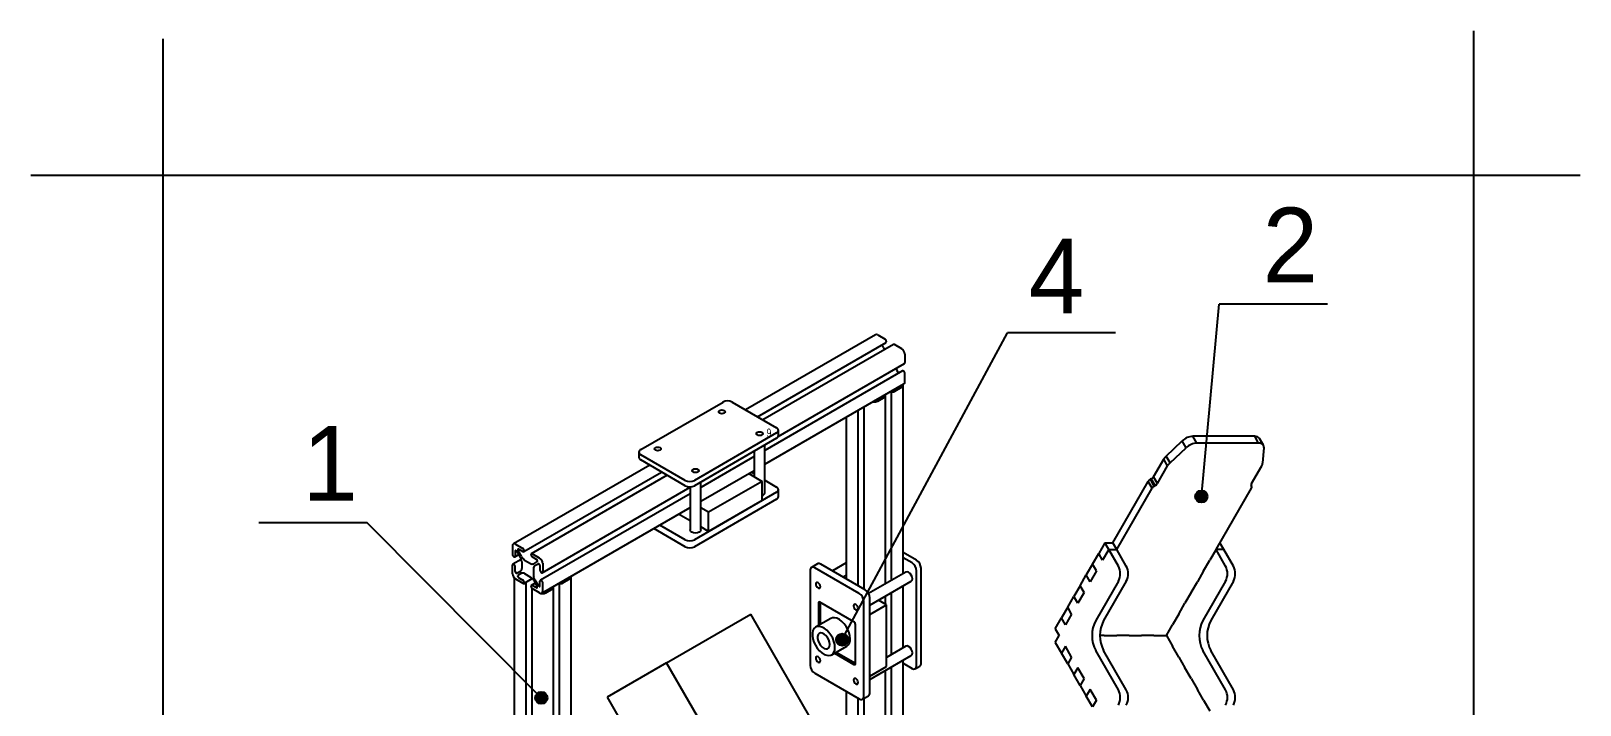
# Model space of a CAD drawing. Header units: millimetres. Extents: x 627 to 1353, y -24 to 719.
# Drawn here: x 627 to 1353, y 403 to 719 of the extents above; entities that cross this region are included whole.
import ezdxf

# ---------------------------------------------------------------- set-up
doc = ezdxf.new("R2010")
doc.units = ezdxf.units.MM
doc.styles.add('SLDTEXTSTYLE5', font='TXT', dxfattribs={"width": 0.75})

msp = doc.modelspace()

# ---------------------------------------------------------------- hatches: boundary and pattern name
h = msp.add_hatch(color=256)
h.dxf.hatch_style = 1
h.paths.add_polyline_path([(1178.65, 500.85, 1), (1172.94, 500.85, 1)])
h = msp.add_hatch(color=256)
h.dxf.hatch_style = 1
h.paths.add_polyline_path([(1010.35, 433.79, 1), (1004.64, 433.79, 1)])
h = msp.add_hatch(color=256)
h.dxf.hatch_style = 1
h.paths.add_polyline_path([(869.37, 406.56, 1), (863.66, 406.56, 1)])

# ---------------------------------------------------------------- linework, layer by layer
for p, q in [((1303.45, -23.75), (1303.45, 718.84)), ((689.14, 715.11), (689.14, -23.75)), ((1353.23, 651.16), (627.37, 651.16)), ((1175.79, 500.85), (1184.15, 590.83)), ((1234.83, 590.83), (1184.15, 590.83)), ((1007.49, 433.79), (1084.92, 577.42)), ((1135.6, 577.42), (1084.92, 577.42)), ((784.84, 488.53), (734.15, 488.53)), ((866.51, 406.56), (784.84, 488.53))]:
    msp.add_line(p, q)
at = {"color": 7, "linetype": 'Continuous', "lineweight": 25}
for p, q in [((1023.12, 576.6), (962.19, 541.43)), ((1024.12, 576.5), (1027.59, 574.5)), ((967.78, 538.2), (1028.04, 572.99)), ((1031.52, 572.02), (970.36, 536.71)), ((1026.9, 570.64), (1026.16, 571.91)), ((1035.43, 569.97), (1031.97, 571.97)), ((1036.85, 567.52), (1036.85, 563.52)), ((1035.76, 559.61), (971.29, 522.39)), ((977.55, 528.99), (1036.66, 563.11)), ((1033.16, 559.8), (1033.89, 558.53)), ((971.29, 515.93), (1036.43, 553.54)), ((1035.43, 552.01), (1031.97, 550.01)), ((1036.02, 464.69), (1036.02, 552.82)), ((1036.85, 554.46), (1036.85, 558.46)), ((913.1, 522.82), (951.64, 545.07)), ((955.88, 545.07), (976.74, 533.03)), ((1024.12, 545.48), (1027.59, 547.48)), ((1027.85, 459.97), (1027.85, 547.84)), ((1030.43, 550.08), (1030.43, 461.46)), ((1009.39, 537.93), (1009.39, 462.21)), ((1014.98, 458.98), (1014.98, 541.16)), ((1017.56, 542.65), (1017.56, 457.49)), ((976.74, 530.58), (938.21, 508.33)), ((977.62, 529.36), (977.62, 531.81)), ((976.74, 528.13), (938.21, 505.88)), ((971.29, 502.51), (971.29, 524.98)), ((1159.26, 519.78), (1166.84, 526.86)), ((1161.1, 516.6), (1168.67, 523.68)), ((1168.67, 523.68), (1166.84, 526.86)), ((1173.67, 525.83), (1171.84, 529.01)), ((1200.79, 529.01), (1171.84, 529.01)), ((1202.63, 525.83), (1173.67, 525.83)), ((1202.63, 525.83), (1200.79, 529.01)), ((1204.92, 524.8), (1203.08, 527.98)), ((1204.54, 516.6), (1205.15, 523.68)), ((917.29, 515.51), (853.41, 478.63)), ((912.23, 521.6), (912.23, 519.15)), ((933.96, 508.33), (913.1, 520.38)), ((933.96, 505.88), (913.1, 517.93)), ((966.29, 519.5), (941.24, 505.04)), ((966.29, 522.1), (966.29, 510.08)), ((1153.35, 510.1), (1158.14, 518.39)), ((1159.97, 515.21), (1158.14, 518.39)), ((1161.1, 516.6), (1159.26, 519.78)), ((858.33, 475.02), (922.88, 512.28)), ((925.46, 510.79), (861.81, 474.05)), ((941.24, 498.59), (966.29, 513.05)), ((963.72, 511.56), (970.03, 507.92)), ((964.78, 512.18), (966.29, 511.3)), ((971.29, 508.42), (976.74, 505.27)), ((1152.3, 509.1), (1151.89, 508.87)), ((1153.73, 505.69), (1151.89, 508.87)), ((1154.13, 505.92), (1152.3, 509.1)), ((1155.19, 506.92), (1153.35, 510.1)), ((1155.19, 506.92), (1159.97, 515.21)), ((1199.28, 506.92), (1204.07, 515.21)), ((936.24, 502.15), (866.06, 461.64)), ((866.96, 465.14), (936.24, 505.14)), ((936.24, 505.38), (936.24, 485.16)), ((976.74, 502.82), (938.21, 480.57)), ((941.24, 485.16), (941.24, 507.63)), ((970.03, 507.92), (944.92, 493.43)), ((970.03, 498.94), (970.03, 507.92)), ((977.62, 500.78), (977.62, 504.04)), ((1134.28, 479.2), (1150.84, 507.87)), ((1136.12, 476.02), (1152.68, 504.69)), ((1152.68, 504.69), (1150.84, 507.87)), ((1154.13, 505.92), (1153.73, 505.69)), ((1182.66, 476.02), (1199.22, 504.69)), ((1199.32, 505.69), (1199.18, 505.93)), ((1199.18, 505.92), (1199.32, 505.69)), ((866.73, 455.57), (936.24, 495.7)), ((976.74, 499.55), (938.21, 477.31)), ((944.92, 493.43), (941.24, 495.56)), ((970.03, 498.94), (944.92, 484.45)), ((933.96, 480.57), (922, 487.48)), ((936.24, 489.46), (930.84, 492.58)), ((944.92, 484.45), (941.24, 486.58)), ((944.92, 484.45), (944.92, 493.43)), ((933.96, 477.31), (919.17, 485.85)), ((1130.61, 479.2), (1127.7, 474.16)), ((1132.45, 476.02), (1130.61, 479.2)), ((1130.61, 479.2), (1134.28, 479.2)), ((1136.12, 476.02), (1134.28, 479.2)), ((1186.34, 476.02), (1184.5, 479.2)), ((1184.5, 479.2), (1184.5, 479.2)), ((853, 477.72), (853, 473.72)), ((854.09, 472.57), (855.96, 473.65)), ((854.27, 475.25), (854.27, 472.98)), ((854.41, 478.53), (857.88, 476.53)), ((854.63, 475.46), (854.91, 475.29)), ((856.69, 472.38), (855.16, 475.03)), ((855.56, 476), (855.56, 475.66)), ((857.19, 472.67), (855.66, 475.32)), ((855.91, 476.2), (857.88, 475.06)), ((865.73, 472), (862.26, 474)), ((864.23, 471.4), (862.26, 472.53)), ((1042.33, 470.95), (1036.02, 474.6)), ((1040.21, 469.73), (1036.02, 472.15)), ((1124.79, 469.12), (1127.7, 474.16)), ((1129.54, 470.98), (1127.7, 474.16)), ((1132.45, 476.02), (1129.54, 470.98)), ((1132.45, 476.02), (1136.12, 476.02)), ((1136.94, 468.24), (1132.45, 476.02)), ((1140.61, 468.24), (1136.12, 476.02)), ((1182.66, 476.02), (1179.76, 470.98)), ((1186.34, 476.02), (1182.66, 476.02)), ((1187.15, 468.24), (1182.66, 476.02)), ((1190.83, 468.24), (1186.34, 476.02)), ((853, 464.65), (853, 468.65)), ((857.14, 471.35), (853.19, 469.07)), ((854.27, 465.65), (854.27, 467.92)), ((854.63, 465.04), (854.91, 464.87)), ((856.69, 465.73), (855.16, 464.85)), ((857.19, 464.86), (855.66, 463.98)), ((857.31, 470.29), (857.31, 467.1)), ((858.69, 471.08), (861.45, 469.49)), ((858.69, 464.71), (861.45, 463.12)), ((862.83, 467.1), (862.83, 463.92)), ((862.95, 469.34), (864.48, 470.23)), ((863.45, 468.48), (864.98, 469.36)), ((864.58, 470.79), (864.58, 470.46)), ((865.52, 469.17), (865.23, 469.34)), ((865.87, 468.56), (865.87, 466.29)), ((867.14, 469.55), (867.14, 465.55)), ((992.48, 466.26), (992.48, 421.76)), ((995.93, 469.27), (993.1, 467.63)), ((1015.46, 455.44), (994.6, 467.48)), ((1018.29, 457.08), (997.43, 469.12)), ((1009.39, 469.73), (1002.88, 465.97)), ((1037.37, 465.46), (1019.86, 455.36)), ((1042.33, 421.55), (1042.33, 466.06)), ((1044.45, 422.78), (1044.45, 467.28)), ((1124.79, 469.12), (1121.89, 464.08)), ((1126.63, 465.94), (1123.72, 460.9)), ((1126.63, 465.94), (1124.79, 469.12)), ((1176.85, 465.94), (1173.94, 460.9)), ((1176.85, 465.94), (1179.76, 470.98)), ((853.83, 462.69), (853.83, 381.39)), ((854.41, 462.2), (857.88, 460.2)), ((855.56, 463.42), (855.56, 463.75)), ((855.91, 462.81), (857.88, 461.67)), ((858.33, 460.16), (862.29, 462.44)), ((859.42, 378.16), (859.42, 460.57)), ((863.69, 460.27), (861.81, 459.19)), ((862, 457.89), (862, 376.67)), ((864.23, 458.01), (862.26, 459.14)), ((865.73, 455.67), (862.26, 457.67)), ((862.95, 461.54), (864.48, 458.89)), ((863.45, 461.83), (864.98, 459.18)), ((864.58, 458.21), (864.58, 458.54)), ((865.52, 458.75), (865.23, 458.92)), ((865.87, 458.95), (865.87, 461.22)), ((867.14, 456.49), (867.14, 460.49)), ((868.56, 455.67), (872.02, 457.67)), ((872.29, 370.17), (872.29, 458.04)), ((874.87, 460.27), (874.87, 371.66)), ((879.87, 462.2), (876.41, 460.2)), ((880.46, 374.88), (880.46, 463.02)), ((1007.88, 463.08), (1009.39, 463.95)), ((1020.41, 449.9), (1039.87, 461.13)), ((1036.02, 429.98), (1036.02, 458.91)), ((1118.98, 459.04), (1116.07, 454.01)), ((1118.98, 459.04), (1121.89, 464.08)), ((1120.81, 455.86), (1118.98, 459.04)), ((1123.72, 460.9), (1121.89, 464.08)), ((1136.94, 461.17), (1126.32, 442.78)), ((1140.61, 461.17), (1130, 442.78)), ((1171.03, 455.86), (1173.94, 460.9)), ((1187.15, 461.17), (1176.54, 442.78)), ((1190.83, 461.17), (1180.22, 442.78)), ((996.37, 450.95), (996.37, 440.42)), ((1012.98, 442.17), (997.07, 451.36)), ((997.21, 451.28), (997.21, 440.91)), ((1017.58, 407.27), (1017.58, 451.77)), ((1020.41, 408.9), (1020.41, 453.4)), ((1020.41, 445.64), (1028.19, 450.13)), ((1028.19, 450.13), (1024.5, 452.26)), ((1027.85, 450.33), (1027.85, 454.2)), ((1028.19, 421.15), (1028.19, 450.13)), ((1030.43, 455.69), (1030.43, 426.76)), ((1113.16, 448.97), (1116.07, 454.01)), ((1117.91, 450.82), (1116.07, 454.01)), ((1120.81, 455.86), (1117.91, 450.82)), ((1165.21, 445.79), (1168.12, 450.82)), ((1171.03, 455.86), (1168.12, 450.82)), ((925.2, 422.89), (964.65, 445.67)), ((992.55, 397.35), (964.65, 445.67)), ((1002.13, 443.75), (995.06, 439.67)), ((1020.41, 416.66), (1020.41, 445.64)), ((1107.34, 438.89), (1110.25, 443.93)), ((1113.16, 448.97), (1110.25, 443.93)), ((1112.09, 440.75), (1110.25, 443.93)), ((1115, 445.79), (1112.09, 440.75)), ((1115, 445.79), (1113.16, 448.97)), ((1165.21, 445.79), (1162.31, 440.75)), ((1013.69, 422.58), (1013.69, 440.95)), ((1107.34, 438.89), (1109.18, 435.71)), ((1107.34, 432.53), (1109.18, 435.71)), ((1130.31, 435.71), (1128.31, 435.71)), ((1130.31, 435.71), (1136.13, 435.71)), ((1141.94, 435.71), (1136.13, 435.71)), ((1141.94, 435.71), (1147.76, 435.71)), ((1153.58, 435.71), (1147.76, 435.71)), ((1153.58, 435.71), (1159.4, 435.71)), ((1159.4, 435.71), (1162.31, 440.75)), ((1159.4, 435.71), (1162.31, 430.67)), ((1002.56, 426.68), (1009.63, 430.76)), ((1037.37, 430.76), (1028.19, 425.46)), ((1107.34, 432.53), (1110.25, 427.49)), ((1112.09, 430.67), (1110.25, 427.49)), ((1115, 425.63), (1112.09, 430.67)), ((1136.94, 410.25), (1126.32, 428.64)), ((1140.61, 410.25), (1130, 428.64)), ((1165.21, 425.63), (1162.31, 430.67)), ((1187.15, 410.25), (1176.54, 428.64)), ((1190.83, 410.25), (1180.22, 428.64)), ((925.2, 422.89), (897.3, 406.78)), ((953.1, 374.57), (925.2, 422.89)), ((1003.87, 427.43), (1012.98, 422.17)), ((1004.71, 427.92), (1013.69, 422.74)), ((1020.41, 415.2), (1039.87, 426.43)), ((1020.41, 416.66), (1028.19, 421.15)), ((1036.02, 322.9), (1036.02, 424.21)), ((1036.02, 422.75), (1040.21, 420.33)), ((1041.71, 420.18), (1043.83, 421.4)), ((1113.16, 422.45), (1110.25, 427.49)), ((1115, 425.63), (1113.16, 422.45)), ((1113.16, 422.45), (1116.07, 417.41)), ((1165.21, 425.63), (1168.12, 420.6)), ((994.6, 418.08), (1015.46, 406.04)), ((1027.85, 337.05), (1027.85, 419.49)), ((1030.43, 420.99), (1030.43, 332.58)), ((1117.91, 420.6), (1116.07, 417.41)), ((1118.98, 412.38), (1116.07, 417.41)), ((1120.81, 415.56), (1117.91, 420.6)), ((1120.81, 415.56), (1118.98, 412.38)), ((1171.03, 415.56), (1168.12, 420.6)), ((1171.03, 415.56), (1173.94, 410.52)), ((897.3, 406.78), (907.5, 389.12)), ((1009.39, 409.54), (1009.39, 364)), ((1016.96, 405.89), (1019.79, 407.53)), ((1118.98, 412.38), (1121.89, 407.34)), ((1123.72, 410.52), (1121.89, 407.34)), ((1124.79, 402.3), (1121.89, 407.34)), ((1126.63, 405.48), (1123.72, 410.52)), ((1176.85, 405.48), (1173.94, 410.52)), ((1014.98, 354.33), (1014.98, 406.32)), ((1017.56, 406.24), (1017.56, 349.85)), ((1126.63, 405.48), (1124.79, 402.3)), ((1176.85, 405.48), (1179.76, 400.44))]:
    msp.add_line(p, q, dxfattribs=at)
at = {"color": 7, "linetype": 'Continuous', "lineweight": 25, "flags": 128}
for points in [[(1028.04, 572.99), (1028.04, 572.99), (1028.17, 573.15), (1028.22, 573.4), (1028.17, 573.71), (1028.04, 574.03), (1027.83, 574.31), (1027.59, 574.5)], [(1031.97, 571.97), (1031.73, 572.06), (1031.52, 572.02)], [(1036.85, 558.46), (1036.8, 558.77), (1036.66, 559.09), (1036.46, 559.36), (1036.21, 559.56), (1035.97, 559.65), (1035.76, 559.61)], [(1036.66, 563.11), (1036.66, 563.11), (1036.8, 563.27), (1036.85, 563.52)], [(1027.59, 547.48), (1027.78, 547.65), (1027.85, 547.84), (1027.78, 548.04), (1027.59, 548.21), (1027.36, 548.31)], [(952.17, 539.87), (951.69, 539.68), (951.11, 539.61), (950.54, 539.68), (950.05, 539.87), (949.73, 540.15), (949.61, 540.48), (949.73, 540.81), (950.05, 541.09), (950.54, 541.28), (951.11, 541.35), (951.69, 541.28), (952.17, 541.09), (952.5, 540.81), (952.61, 540.48), (952.5, 540.15), (952.17, 539.87)], [(969.85, 529.66), (969.36, 529.47), (968.79, 529.41), (968.22, 529.47), (967.73, 529.66), (967.4, 529.94), (967.29, 530.27), (967.4, 530.61), (967.73, 530.89), (968.22, 531.07), (968.79, 531.14), (969.36, 531.07), (969.85, 530.89), (970.17, 530.61), (970.29, 530.27), (970.17, 529.94), (969.85, 529.66)], [(922.12, 522.52), (921.63, 522.33), (921.06, 522.27), (920.49, 522.33), (920, 522.52), (919.67, 522.8), (919.56, 523.13), (919.67, 523.46), (920, 523.74), (920.49, 523.93), (921.06, 524), (921.63, 523.93), (922.12, 523.74), (922.45, 523.46), (922.56, 523.13), (922.45, 522.8), (922.12, 522.52)], [(1205.15, 523.68), (1205.14, 524.14), (1205.03, 524.56), (1204.83, 524.93), (1204.54, 525.24), (1204.17, 525.5), (1203.72, 525.68), (1203.2, 525.79), (1202.63, 525.83)], [(939.8, 512.31), (939.31, 512.13), (938.74, 512.06), (938.16, 512.13), (937.68, 512.31), (937.35, 512.59), (937.24, 512.93), (937.35, 513.26), (937.68, 513.54), (938.16, 513.73), (938.74, 513.79), (939.31, 513.73), (939.8, 513.54), (940.12, 513.26), (940.24, 512.93), (940.12, 512.59), (939.8, 512.31)], [(941.24, 485.16), (941.05, 484.61), (940.5, 484.14), (939.69, 483.83), (938.74, 483.72), (937.78, 483.83), (936.97, 484.14), (936.43, 484.61), (936.24, 485.16), (936.24, 485.16)], [(853, 473.72), (853.05, 473.41), (853.19, 473.09), (853.39, 472.81), (853.64, 472.61), (853.88, 472.53), (854.09, 472.57), (854.22, 472.73), (854.27, 472.98)], [(857.88, 475.06), (858.12, 474.98), (858.33, 475.02), (858.47, 475.18), (858.52, 475.43), (858.47, 475.74), (858.33, 476.06), (858.12, 476.34), (857.88, 476.53)], [(862.26, 474), (862.02, 474.09), (861.81, 474.05), (861.68, 473.89), (861.63, 473.64), (861.68, 473.33), (861.81, 473.01), (862.02, 472.73), (862.26, 472.53)], [(854.27, 467.92), (854.22, 468.23), (854.09, 468.55), (853.88, 468.83), (853.64, 469.02), (853.39, 469.11), (853.19, 469.07), (853.05, 468.91), (853, 468.65)], [(865.87, 466.29), (865.92, 465.98), (866.06, 465.66), (866.26, 465.38), (866.51, 465.19), (866.75, 465.1), (866.96, 465.14), (867.09, 465.3), (867.14, 465.55)], [(1039.87, 461.13), (1039.87, 461.13), (1040.25, 461.58), (1040.38, 462.28), (1040.25, 463.14), (1039.87, 464.02), (1039.29, 464.79), (1038.62, 465.34), (1037.94, 465.58), (1037.37, 465.46)], [(857.88, 460.2), (858.12, 460.12), (858.33, 460.16), (858.47, 460.32), (858.52, 460.57), (858.47, 460.88), (858.33, 461.2), (858.12, 461.48), (857.88, 461.67)], [(857.88, 460.2), (858.17, 460.09), (858.52, 460.05), (858.86, 460.09), (859.15, 460.2), (859.35, 460.37), (859.42, 460.57), (859.36, 460.75)], [(862.26, 459.14), (862.02, 459.23), (861.81, 459.19), (861.68, 459.03), (861.63, 458.77), (861.68, 458.47), (861.81, 458.15), (862.02, 457.87), (862.26, 457.67)], [(867.14, 460.49), (867.09, 460.8), (866.96, 461.12), (866.75, 461.4), (866.51, 461.59), (866.26, 461.68), (866.06, 461.64), (865.92, 461.48), (865.87, 461.22)], [(872.02, 457.67), (872.22, 457.84), (872.29, 458.04), (872.22, 458.24), (872.02, 458.41), (871.8, 458.5)], [(996.19, 457.99), (996.6, 457.85), (996.94, 457.92), (997.17, 458.18), (997.25, 458.6), (997.17, 459.12), (996.94, 459.65), (996.6, 460.11), (996.19, 460.44), (995.78, 460.58), (995.44, 460.52), (995.21, 460.25), (995.13, 459.83), (995.21, 459.31), (995.44, 458.78), (995.78, 458.32), (996.19, 457.99)], [(1013.87, 447.79), (1014.27, 447.65), (1014.62, 447.71), (1014.85, 447.98), (1014.93, 448.4), (1014.85, 448.91), (1014.62, 449.45), (1014.27, 449.91), (1013.87, 450.24), (1013.46, 450.38), (1013.12, 450.31), (1012.89, 450.05), (1012.81, 449.62), (1012.89, 449.11), (1013.12, 448.58), (1013.46, 448.11), (1013.87, 447.79)], [(1011.18, 434.19), (1011.06, 435.58), (1010.69, 437.05), (1010.1, 438.52), (1009.31, 439.94), (1008.36, 441.23), (1007.3, 442.33), (1006.16, 443.2), (1005.02, 443.79), (1003.91, 444.08), (1002.9, 444.04), (1002.13, 443.75)], [(1004.11, 430.11), (1003.99, 431.5), (1003.62, 432.96), (1003.03, 434.44), (1002.24, 435.86), (1001.29, 437.15), (1000.22, 438.25), (999.09, 439.12), (997.95, 439.71), (996.84, 439.99), (995.83, 439.96), (994.96, 439.61), (994.26, 438.95), (993.78, 438.03), (993.53, 436.88), (993.53, 435.55), (993.78, 434.12), (994.26, 432.64), (994.96, 431.18), (995.83, 429.82), (996.84, 428.61), (997.95, 427.62), (999.09, 426.89), (1000.22, 426.45), (1001.29, 426.33), (1002.24, 426.52), (1003.03, 427.03), (1003.62, 427.82), (1003.99, 428.86), (1004.11, 430.11)], [(1001.72, 431.49), (1001.59, 432.56), (1001.21, 433.68), (1000.62, 434.75), (999.87, 435.68), (999.02, 436.4), (998.16, 436.82), (997.35, 436.92), (996.67, 436.69), (996.18, 436.14), (995.93, 435.33), (995.93, 434.33), (996.18, 433.23), (996.67, 432.12), (997.35, 431.1), (998.16, 430.27), (999.02, 429.7), (999.87, 429.43), (1000.62, 429.5), (1001.21, 429.89), (1001.59, 430.58), (1001.72, 431.49)], [(1039.87, 426.43), (1039.87, 426.43), (1040.25, 426.87), (1040.38, 427.58), (1040.25, 428.43), (1039.87, 429.32), (1039.29, 430.09), (1038.62, 430.64), (1037.94, 430.87), (1037.37, 430.76)], [(996.19, 423.29), (996.6, 423.15), (996.94, 423.22), (997.17, 423.48), (997.25, 423.9), (997.17, 424.42), (996.94, 424.95), (996.6, 425.41), (996.19, 425.74), (995.78, 425.88), (995.44, 425.81), (995.21, 425.55), (995.13, 425.13), (995.21, 424.61), (995.44, 424.08), (995.78, 423.62), (996.19, 423.29)], [(1013.87, 413.08), (1014.27, 412.94), (1014.62, 413.01), (1014.85, 413.27), (1014.93, 413.7), (1014.85, 414.21), (1014.62, 414.74), (1014.27, 415.21), (1013.87, 415.53), (1013.46, 415.67), (1013.12, 415.61), (1012.89, 415.34), (1012.81, 414.92), (1012.89, 414.41), (1013.12, 413.88), (1013.46, 413.41), (1013.87, 413.08)]]:
    msp.add_lwpolyline(points, dxfattribs=at)
for centre in [(1175.79, 500.85), (1007.49, 433.79), (866.51, 406.56)]:
    msp.add_circle(centre, 2.86)
at = {"color": 7, "linetype": 'Continuous', "lineweight": 25}
for centre, radius, start, end in [((1023.53, 575.69), 1.01, 54.38242, 114.30712), ((1031.21, 573.11), 4.97, 209.87179, 222.82752), ((1033.78, 567.38), 3.07, 2.60548, 57.39452), ((1037.46, 562.29), 4.97, 197.15697, 210.12833), ((1035.13, 552.82), 0.863, 290.28053, 28.54908), ((1035.87, 554.35), 0.986, 305.01333, 6.29885), ((953.76, 540.98), 4.61, 62.60967, 117.39033), ((1022.7, 548.23), 3.09, 256.96969, 297.29911), ((1031.34, 551.12), 1.27, 230.38685, 299.41758), ((976.28, 531.81), 1.31, 290.78342, 69.21658), ((913.57, 521.6), 1.31, 110.78342, 249.21658), ((976.12, 529.51), 1.51, 294.37466, 354.3052), ((1172.22, 521.23), 7.79, 92.83737, 133.7217), ((1174.06, 518.05), 7.79, 92.83737, 133.7217), ((1201.06, 526.54), 2.48, 35.26377, 96.04839), ((913.73, 519.3), 1.51, 185.6948, 245.62534), ((1163.4, 515.26), 6.12, 132.50575, 149.2747), ((1165.24, 512.08), 6.12, 132.50575, 149.2747), ((1201.17, 516.97), 3.4, 328.69004, 353.58832), ((936.09, 512.43), 4.61, 242.60967, 297.39033), ((1153.29, 506.34), 2.89, 118.85577, 148.04536), ((1150.9, 511.63), 2.89, 298.85564, 328.04522), ((936.09, 509.98), 4.61, 242.60967, 297.39033), ((969.72, 502.83), 1.6, 280.96008, 348.65109), ((976.28, 504.04), 1.31, 290.78342, 69.21658), ((1155.12, 503.16), 2.89, 118.85577, 148.04536), ((1152.74, 508.45), 2.89, 298.85564, 328.04522), ((1200.1, 506.34), 1.01, 144.38202, 204.31397), ((1198.4, 505.28), 1.01, 324.3819, 24.31351), ((976.12, 500.93), 1.51, 294.37466, 354.3052), ((936.09, 484.67), 4.61, 242.60967, 297.39033), ((853.86, 477.86), 0.873, 50.79671, 189.21404), ((854.49, 475.29), 0.218, 50.79671, 189.21404), ((854.53, 474.68), 0.721, 28.85561, 58.04533), ((855.77, 476.03), 0.218, 50.79671, 189.21404), ((856.28, 475.69), 0.721, 181.9565, 211.14373), ((852.99, 470.14), 4.33, 1.9565, 31.14373), ((860.98, 474.76), 4.33, 208.85561, 238.04533), ((864.07, 469.41), 3.07, 2.60548, 57.39452), ((936.09, 481.4), 4.61, 242.60967, 297.39033), ((856.07, 464.79), 3.07, 182.60548, 237.39452), ((855.04, 465.68), 0.768, 182.60548, 237.39452), ((855.06, 465.08), 0.251, 234.38183, 294.31395), ((855.81, 466.95), 1.51, 305.69804, 5.62038), ((857.81, 463.49), 1.51, 54.38183, 114.31395), ((862.33, 470.72), 1.51, 234.38183, 294.31395), ((864.33, 467.25), 1.51, 125.69804, 185.62038), ((863.82, 470.75), 0.768, 2.60548, 57.39452), ((864.33, 470.43), 0.252, 305.69804, 5.62038), ((865.08, 469.13), 0.251, 54.38183, 114.31395), ((865.1, 468.52), 0.768, 2.60548, 57.39452), ((993.77, 466.47), 1.31, 50.79671, 189.21404), ((996.55, 467.89), 1.51, 54.38242, 114.30712), ((1037.72, 465.85), 4.61, 2.60548, 57.39452), ((1039.84, 467.07), 4.61, 2.60548, 57.39452), ((1130.11, 464.7), 7.69, 332.60966, 27.39037), ((1133.79, 464.7), 7.69, 332.60966, 27.39037), ((1180.33, 464.7), 7.69, 332.60966, 27.39037), ((1184.01, 464.7), 7.69, 332.60966, 27.39037), ((855.81, 463.78), 0.252, 125.69804, 185.62038), ((856.33, 463.46), 0.768, 182.60548, 237.39452), ((859.16, 459.45), 4.33, 28.85561, 58.04533), ((867.16, 464.07), 4.33, 181.9565, 211.14373), ((864.37, 458.18), 0.218, 230.79671, 9.21404), ((863.86, 458.52), 0.721, 1.9565, 31.14373), ((865.61, 459.53), 0.721, 208.85561, 238.04533), ((865.65, 458.92), 0.218, 230.79671, 9.21404), ((875.78, 461.31), 1.27, 230.38685, 299.41758), ((879.57, 463.01), 0.863, 290.28053, 28.54908), ((866.28, 456.35), 0.873, 230.79671, 9.21404), ((867.14, 458.4), 3.07, 242.60967, 297.39033), ((996.8, 451.02), 0.437, 50.79671, 189.21404), ((1012.97, 451.56), 4.61, 2.60548, 57.39452), ((1015.8, 453.19), 4.61, 2.60548, 57.39452), ((1139.84, 435.71), 15.26, 152.39104, 207.60895), ((1143.52, 435.71), 15.26, 152.39104, 207.60895), ((1190.06, 435.71), 15.26, 152.39104, 207.60895), ((1193.74, 435.71), 15.26, 152.39104, 207.60895), ((1012.16, 440.88), 1.54, 2.60548, 57.39452), ((1007.49, 433.79), 3.71, 305.12687, 6.18531), ((997.08, 421.97), 4.61, 182.60548, 237.39452), ((1013.26, 422.51), 0.437, 230.79671, 9.21404), ((1041.03, 421.34), 1.31, 230.79671, 9.21404), ((1042.98, 422.62), 1.48, 305.01333, 6.29885), ((1016.29, 407.06), 1.31, 230.79671, 9.21404), ((1018.98, 408.72), 1.44, 304.05635, 7.25583), ((1130.11, 406.72), 7.69, 332.60972, 27.39031), ((1133.79, 406.72), 7.69, 332.60972, 27.39031), ((1180.33, 406.72), 7.69, 332.60972, 27.39031), ((1184.01, 406.72), 7.69, 332.60972, 27.39031)]:
    msp.add_arc(centre, radius, start, end, dxfattribs=at)

# ---------------------------------------------------------------- texts
at = {"char_height": 35, "attachment_point": 1}
for s, insert in [('2', (1204.48, 636.11)), ('4', (1094.9, 621.55)), ('1', (754.49, 533.81))]:
    msp.add_mtext_dynamic_manual_height_columns(s, width=24.1832, gutter_width=17.5, heights=[0], dxfattribs=dict(at, insert=insert))
at = {"color": 7, "linetype": 'Continuous', "lineweight": 0, "insert": (973.17, 532.63), "char_height": 3.97, "attachment_point": 2, "style": 'SLDTEXTSTYLE5'}
msp.add_mtext('9', dxfattribs=at)

doc.saveas('drawing.dxf')
